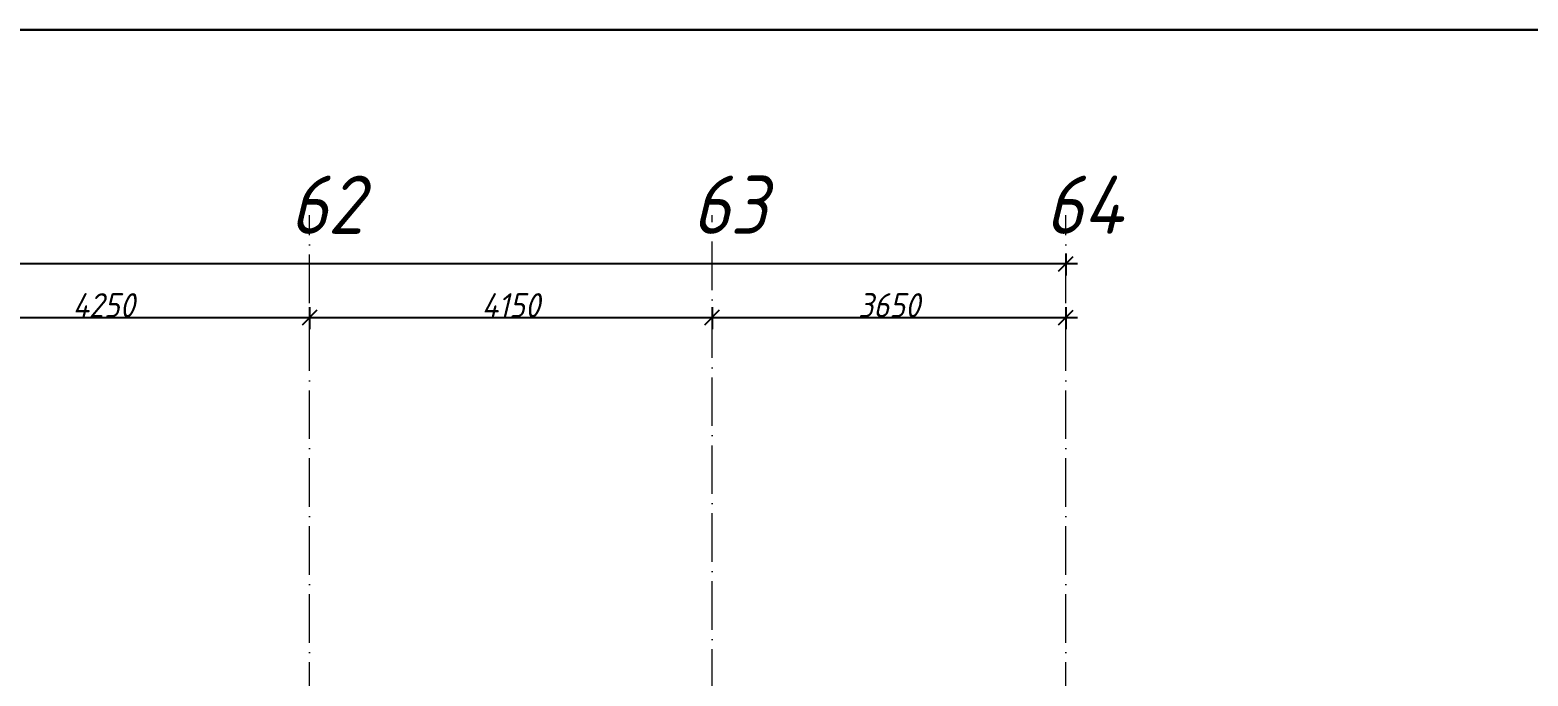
# Model space of a CAD drawing. Header units: millimetres. Extents: x -606178 to 312196, y -19338 to 632709.
# Drawn here: x -50249 to -34799, y 537939 to 544597 of the extents above; entities that cross this region are included whole.
import ezdxf

# ---------------------------------------------------------------- set-up
doc = ezdxf.new("R2010")
doc.units = ezdxf.units.MM
doc.linetypes.add('50_200_ШТРИХ_1Т_ш5_п1_п1_', pattern=[700, 500, -100, 0, -100])
for name, color, linetype, lineweight in [('A-____-____-DIMS', 7, 'Continuous', 9), ('S-GRID-____-IDEN', 7, 'Continuous', 9), ('S-GRID-____-OTLN-1', 7, '50_200_ШТРИХ_1Т_ш5_п1_п1_', 9), ('Текстовые примечания', 7, 'Continuous', 9)]:
    doc.layers.add(name, color=color, linetype=linetype, lineweight=lineweight)
doc.styles.add('ISOCPEUR_I_9', font='isocpeui.ttf', dxfattribs={"width": 0.9, "height": 250})
doc.dimstyles.new('ISO-2_5_0_9К_БОЛЬШОЙ_ОСИ', dxfattribs={"dimscale": 304.8, "dimtxt": 248.995294, "dimasz": 0.492126, "dimexe": 0.393701, "dimexo": 0, "dimgap": 0, "dimtad": 1, "dimdec": 0, "dimzin": 0, "dimdsep": 46, "dimtxsty": 'ISOCPEUR_I_9', "dimblk1": 'OBLIQUE', "dimblk2": 'OBLIQUE', "dimsah": 1, "dimcen": 0.09, "dimdle": 0.393701, "dimazin": 0, "dimtfac": 1, "dimtdec": 4, "dimtix": 1, "dimtmove": 0, "dimatfit": 3, "dimfxl": 1, "dimtvp": 1, "dimtolj": 1, "dimtzin": 0, "dimarcsym": 2})
doc.dimstyles.new('ISO-2_5_0_9К_БОЛЬШОЙ_ОСИ_2', dxfattribs={"dimscale": 304.8, "dimtxt": 248.995294, "dimasz": 0.492126, "dimexe": 0.393701, "dimexo": 0, "dimgap": 0, "dimtad": 1, "dimdec": 0, "dimzin": 0, "dimdsep": 46, "dimtxsty": 'ISOCPEUR_I_9', "dimblk1": 'OBLIQUE', "dimblk2": 'OBLIQUE', "dimsah": 1, "dimcen": 0.09, "dimdle": 0.393701, "dimazin": 0, "dimtfac": 1, "dimtdec": 4, "dimtix": 1, "dimtmove": 2, "dimatfit": 3, "dimfxl": 1, "dimtvp": 1, "dimtolj": 1, "dimtzin": 0, "dimarcsym": 2})

# ---------------------------------------------------------------- blocks, each defined once
blk = doc.blocks.new('_Oblique')
at = {"color": 0, "linetype": 'ByBlock', "lineweight": -2}
blk.add_line((-0.5, -0.5), (0.5, 0.5), dxfattribs=at)
blk = doc.blocks.new('*D5315')
at = {"layer": 'A-____-____-DIMS', "color": 0, "lineweight": -2, "transparency": 16777216}
for p, q in [((-51615, 541741), (-51615, 541515)), ((-47365, 541741), (-47365, 541515)), ((-51735, 541635), (-47245, 541635))]:
    blk.add_line(p, q, dxfattribs=at)
at = {"layer": 'Defpoints', "color": 0, "transparency": 16777216}
for p in [(-51615, 541741), (-47365, 541741), (-47365, 541635)]:
    blk.add_point(p, dxfattribs=at)
at = {"layer": 'A-____-____-DIMS', "color": 0, "lineweight": -2, "transparency": 16777216, "xscale": 150, "yscale": 150, "zscale": 150, "rotation": 180}
blk.add_blockref('_Oblique', (-51615, 541635), dxfattribs=at)
at = {"layer": 'A-____-____-DIMS', "color": 0, "lineweight": -2, "transparency": 16777216, "xscale": 150, "yscale": 150, "zscale": 150}
blk.add_blockref('_Oblique', (-47365, 541635), dxfattribs=at)
at = {"layer": 'A-____-____-DIMS', "color": 0, "transparency": 16777216, "insert": (-49490, 541760), "char_height": 250, "width": 781.46, "attachment_point": 5, "style": 'ISOCPEUR_I_9'}
blk.add_mtext('\\A1;4250', dxfattribs=at)
blk = doc.blocks.new('*D5316')
at = {"layer": 'A-____-____-DIMS', "color": 0, "lineweight": -2, "transparency": 16777216}
for p, q in [((-47365, 541741), (-47365, 541515)), ((-43215, 541741), (-43215, 541515)), ((-47485, 541635), (-43095, 541635))]:
    blk.add_line(p, q, dxfattribs=at)
at = {"layer": 'Defpoints', "color": 0, "transparency": 16777216}
for p in [(-47365, 541741), (-43215, 541741), (-43215, 541635)]:
    blk.add_point(p, dxfattribs=at)
at = {"layer": 'A-____-____-DIMS', "color": 0, "lineweight": -2, "transparency": 16777216, "xscale": 150, "yscale": 150, "zscale": 150, "rotation": 180}
blk.add_blockref('_Oblique', (-47365, 541635), dxfattribs=at)
at = {"layer": 'A-____-____-DIMS', "color": 0, "lineweight": -2, "transparency": 16777216, "xscale": 150, "yscale": 150, "zscale": 150}
blk.add_blockref('_Oblique', (-43215, 541635), dxfattribs=at)
at = {"layer": 'A-____-____-DIMS', "color": 0, "transparency": 16777216, "insert": (-45290, 541760), "char_height": 250, "width": 724, "attachment_point": 5, "style": 'ISOCPEUR_I_9'}
blk.add_mtext('\\A1;4150', dxfattribs=at)
blk = doc.blocks.new('*D5317')
at = {"layer": 'A-____-____-DIMS', "color": 0, "lineweight": -2, "transparency": 16777216}
for p, q in [((-43215, 541741), (-43215, 541515)), ((-39565, 541741), (-39565, 541515)), ((-43335, 541635), (-39445, 541635))]:
    blk.add_line(p, q, dxfattribs=at)
at = {"layer": 'Defpoints', "color": 0, "transparency": 16777216}
for p in [(-43215, 541741), (-39565, 541741), (-39565, 541635)]:
    blk.add_point(p, dxfattribs=at)
at = {"layer": 'A-____-____-DIMS', "color": 0, "lineweight": -2, "transparency": 16777216, "xscale": 150, "yscale": 150, "zscale": 150, "rotation": 180}
blk.add_blockref('_Oblique', (-43215, 541635), dxfattribs=at)
at = {"layer": 'A-____-____-DIMS', "color": 0, "lineweight": -2, "transparency": 16777216, "xscale": 150, "yscale": 150, "zscale": 150}
blk.add_blockref('_Oblique', (-39565, 541635), dxfattribs=at)
at = {"layer": 'A-____-____-DIMS', "color": 0, "transparency": 16777216, "insert": (-41390, 541760), "char_height": 250, "width": 758.48, "attachment_point": 5, "style": 'ISOCPEUR_I_9'}
blk.add_mtext('\\A1;3650', dxfattribs=at)
blk = doc.blocks.new('*D5318')
at = {"layer": 'A-____-____-DIMS', "color": 0, "lineweight": -2, "transparency": 16777216}
for p, q in [((-143185, 542187), (-91832, 542187)), ((-143065, 542293), (-143065, 542067)), ((-39445, 542187), (-90953, 542187)), ((-39565, 542293), (-39565, 542067))]:
    blk.add_line(p, q, dxfattribs=at)
at = {"layer": 'Defpoints', "color": 0, "transparency": 16777216}
for p in [(-143065, 542293), (-39565, 542293), (-39565, 542187)]:
    blk.add_point(p, dxfattribs=at)
at = {"layer": 'A-____-____-DIMS', "color": 0, "lineweight": -2, "transparency": 16777216, "xscale": 150, "yscale": 150, "zscale": 150, "rotation": 180}
blk.add_blockref('_Oblique', (-143065, 542187), dxfattribs=at)
at = {"layer": 'A-____-____-DIMS', "color": 0, "lineweight": -2, "transparency": 16777216, "xscale": 150, "yscale": 150, "zscale": 150}
blk.add_blockref('_Oblique', (-39565, 542187), dxfattribs=at)
at = {"layer": 'A-____-____-DIMS', "color": 0, "transparency": 16777216, "insert": (-91932, 542514), "char_height": 250, "width": 1080.26, "attachment_point": 1, "line_spacing_factor": 1.149209, "style": 'ISOCPEUR_I_9'}
blk.add_mtext('\\A1;103500', dxfattribs=at)

msp = doc.modelspace()

# ---------------------------------------------------------------- linework, layer by layer
at = {"layer": 'S-GRID-____-OTLN-1'}
for p, q in [((-47364.891, 491375.8881), (-47364.891, 542687.1106)), ((-43214.891, 501310.9415), (-43214.891, 542687.1106)), ((-39564.891, 491375.8881), (-39564.891, 542687.1106))]:
    msp.add_line(p, q, dxfattribs=at)
at = {"layer": 'Текстовые примечания', "color": 1, "lineweight": 30}
msp.add_lwpolyline([(-19349.125, 544596.983), (-401724.6123, 544596.983)], dxfattribs=at)

# ---------------------------------------------------------------- texts
at = {"layer": 'S-GRID-____-IDEN', "char_height": 600, "attachment_point": 1, "style": 'ISOCPEUR_I_9'}
for s, insert, width in [('62', (-47569.8193, 543095.8852), 404.0505), ('63', (-43419.8193, 543095.8852), 404.0505), ('64', (-39778.8193, 543095.8852), 425.696062)]:
    msp.add_mtext(s, dxfattribs=dict(at, insert=insert, width=width))

# ---------------------------------------------------------------- dimensions: what is measured, and where the dimension line sits
at = {"layer": 'A-____-____-DIMS'}
dim = msp.add_linear_dim(base=(-39564.891, 542186.9277), p1=(-143064.891, 542292.9937), p2=(-39564.891, 542292.9937), dimstyle='ISO-2_5_0_9К_БОЛЬШОЙ_ОСИ_2', override={"dimpost": '<>', "dimfxl": 103500}, dxfattribs=at)
dim.commit()
dim.dimension.update_dxf_attribs({"geometry": '*D5318', "text_midpoint": (-91392.0407, 542346.875), "dimtype": 160})
for base, p1, p2, override, picture, middle in [((-47364.891, 541634.7084), (-51614.891, 541740.7745), (-47364.891, 541740.7745), {"dimpost": '<>', "dimfxl": 4250}, '*D5315', (-49489.891, 541759.7084)), ((-43214.891, 541634.7084), (-47364.891, 541740.7745), (-43214.891, 541740.7745), {"dimpost": '<>', "dimfxl": 4150}, '*D5316', (-45289.891, 541759.7084)), ((-39564.891, 541634.7084), (-43214.891, 541740.7745), (-39564.891, 541740.7745), {"dimpost": '<>', "dimfxl": 3650}, '*D5317', (-41389.891, 541759.7084))]:
    dim = msp.add_linear_dim(base=base, p1=p1, p2=p2, dimstyle='ISO-2_5_0_9К_БОЛЬШОЙ_ОСИ', override=override, dxfattribs=at)
    dim.commit()
    dim.dimension.update_dxf_attribs({"geometry": picture, "text_midpoint": middle})

doc.saveas('drawing.dxf')
